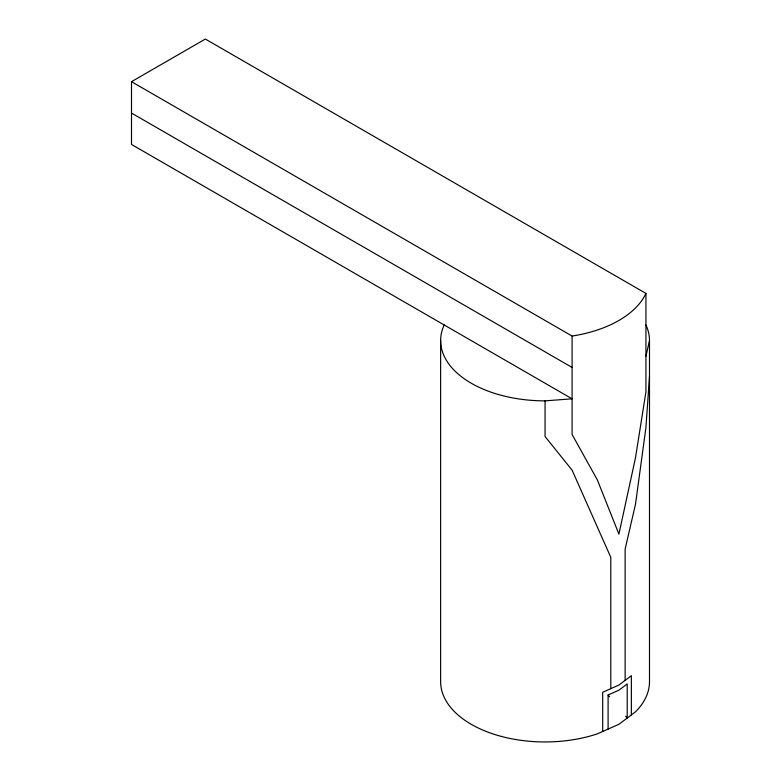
<?xml version="1.0" encoding="UTF-8"?>
<svg xmlns="http://www.w3.org/2000/svg" width="781" height="781" viewBox="0 0 781 781"><rect width="100%" height="100%" fill="white"/><g stroke="black" fill="none" stroke-linecap="round" stroke-linejoin="round"><path stroke-width="1.17" d="M649.499 376.237L645.936 427.5L635.509 504.165L625.132 549.072L625.132 680.388M645.936 356.185L649.499 340.575A104.429 60.293 0 0 0 645.936 324.974M131.501 81.683L205.344 39.05L645.936 293.422L645.936 391.837L635.509 457.686L618.913 534.136L597.28 479.759L572.092 434.48L572.092 336.055L131.501 81.683L131.501 144.446L572.092 398.818L545.06 400.868A104.429 60.293 0 0 1 444.194 324.974M608.096 729.083L608.096 694.973L618.913 690.179L627.211 683.941L627.211 718.051L625.679 716.197M131.501 113.06L572.092 367.441M608.096 694.973L609.629 696.818M649.499 340.575L649.499 681.657A104.429 60.293 0 0 1 635.509 711.803L618.913 724.29L597.28 733.876A104.429 60.293 0 0 1 440.63 681.657L440.63 340.575M631.36 714.927L631.36 675.702L618.913 685.064L602.688 692.249L602.688 731.475M610.801 688.657L610.801 557.341L572.092 470.133L545.06 436.53L545.06 400.868M645.936 293.422A104.429 60.293 0 0 1 572.092 336.055"/></g></svg>
